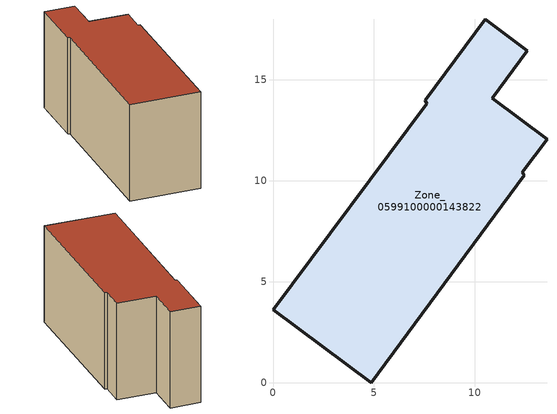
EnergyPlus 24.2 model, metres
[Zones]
Zone_0599100000143822
 floor ground (C_G): 7.62,13.82 7.53,14 10.51,18 12.6,16.45 10.85,14.09 13.57,12.06 12.34,10.42 12.45,10.28 4.87,0 0,3.62 z1.23
 wall outside (C_F): 4.87,0 12.45,10.28 12.34,10.42 13.57,12.06 10.85,14.09 12.6,16.45 10.51,18 7.53,14 7.62,13.82 0,3.62 4.87,0 z1.23:9.79
 roof outside (C_R): 7.62,13.82 0,3.62 4.87,0 12.45,10.28 12.34,10.42 13.57,12.06 10.85,14.09 12.6,16.45 10.51,18 7.53,14 z9.79
[BUILDING]
Pand.0599100000143822: North Axis=0; Terrain=City; Loads Convergence Tolerance Value=0.04; Temperature Convergence Tolerance Value=0.4; Solar Distribution=FullExterior; Maximum Number of Warmup Days=25; Minimum Number of Warmup Days=1
[Site:Location]
Rotterdam.The.Hague.AP_ZH_NLD Design_Conditions: Latitude=51.96; Longitude=4.45; Time Zone=1; Elevation=-4.5
[SITE:GROUNDTEMPERATURE:BUILDINGSURFACE]
18, 18, 18, 18, 18, 18, 18, 18, 18, 18, 18, 18
[MATERIAL] Thermal Absorptance=0.9; Solar Absorptance=0.7; Visible Absorptance=0.7
Name | Roughness | Thickness | Conductivity | Density | Specific Heat
G.TI.1965-1974 | MediumSmooth | 0.15 | 0.882353 | 540 | 1210
F.TI.1965-1974 | Rough | 0.3 | 0.697674 | 1920 | 840
R.TI.1965-1974 | MediumRough | 0.2 | 0.232558 | 1500 | 1000
[CONSTRUCTION]
C_G: G.TI.1965-1974
C_F: F.TI.1965-1974
C_R: R.TI.1965-1974
[ZONE]
Zone_0599100000143822: Type=1; Multiplier=1; Ceiling Height=Autocalculate; Volume=Autocalculate; Floor Area=autocalculate; Part of Total Floor Area=Yes
[ZONEINFILTRATION:DESIGNFLOWRATE]
Infil_Zone_0599100000143822: Zone or ZoneList or Space or SpaceList=Zone_0599100000143822; Schedule=AlwaysOn; Design Flow Rate Calculation Method=Flow/Area; Flow Rate per Floor Area=0.003; Constant Term Coefficient=1; Temperature Term Coefficient=0; Velocity Term Coefficient=0; Velocity Squared Term Coefficient=0
[HVACTEMPLATE:ZONE:IDEALLOADSAIRSYSTEM]
Zone_0599100000143822: Maximum Heating Supply Air Temperature=50; Minimum Cooling Supply Air Temperature=13; Maximum Heating Supply Air Humidity Ratio=0.0156; Minimum Cooling Supply Air Humidity Ratio=0.0077; Heating Limit=NoLimit; Cooling Limit=NoLimit; Dehumidification Control Type=ConstantSensibleHeatRatio; Cooling Sensible Heat Ratio=0.7; Dehumidification Setpoint=60; Humidification Control Type=None; Humidification Setpoint=30; Outdoor Air Method=None; Outdoor Air Flow Rate per Person=0.00944; Outdoor Air Flow Rate per Zone Floor Area=0; Outdoor Air Flow Rate per Zone=0; Demand Controlled Ventilation Type=None; Outdoor Air Economizer Type=NoEconomizer; Heat Recovery Type=None; Sensible Heat Recovery Effectiveness=0.7; Latent Heat Recovery Effectiveness=0.65
[ZONECONTROL:THERMOSTAT]
ThermostatControl_Zone_0599100000143822: Zone or ZoneList=Zone_0599100000143822; Control Type Schedule=DualSetpointControlType; Control 1=Thermostat_Zone_0599100000143822; Temperature Difference Between Cutout And Setpoint=0
[THERMOSTATSETPOINT:DUALSETPOINT]
Thermostat_Zone_0599100000143822: Heating Setpoint Temperature Schedule=HeatingSetpoint_Zone_0599100000143822; Cooling Setpoint Temperature Schedule=CoolingSetpoint_Zone_0599100000143822
[SCHEDULE:COMPACT]
HeatingSetpoint_Zone_0599100000143822: Through: 12/31, For: AllDays, Until: 24:00, 21
CoolingSetpoint_Zone_0599100000143822: Through: 12/31, For: AllDays, Until: 24:00, 24
DualSetpointControlType: Through: 12/31, For: AllDays, Until: 24:00, 4
AlwaysOn: Through: 12/31, For: AllDays, Until: 24:00, 1
